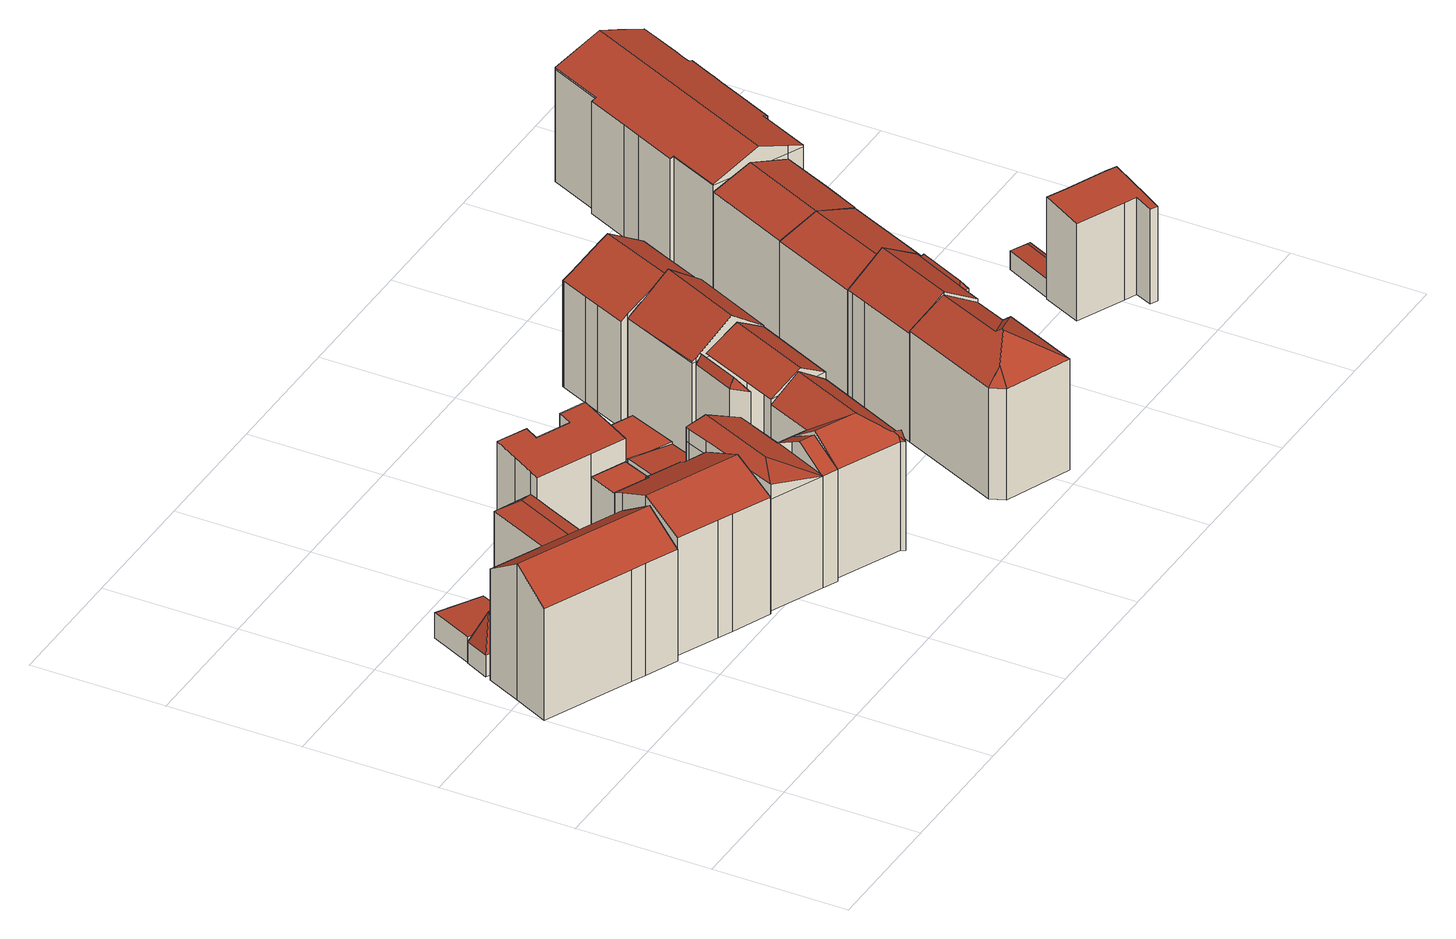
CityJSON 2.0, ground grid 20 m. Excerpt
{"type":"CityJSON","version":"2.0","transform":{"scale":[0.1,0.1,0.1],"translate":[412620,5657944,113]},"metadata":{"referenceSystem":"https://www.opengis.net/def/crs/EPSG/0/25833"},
"CityObjects":{
"building1":{"type":"Building","attributes":{"Dachtyp_tdc":"tdcFreeFormRoof","Gemeindeschluessel":14612000,"Dachneigung":69.16,"QualitaetDacherkennung":13,"Geometrietyp2DReferenz":"3000","measuredHeight":8.38,"function":"31001_9998","roofType":"5000"},"geometry":[{"type":"Solid","lod":"2","boundaries":[[[[0,1,2,3]],[[1,4,5,2]],[[4,6,7,5]],[[6,0,3,7]],[[8,6,4]],[[9,8,4,1]],[[9,1,0]],[[8,9,0,6]],[[3,2,5,7]]]],"semantics":{"surfaces":[{"type":"WallSurface"},{"type":"RoofSurface"},{"type":"GroundSurface"}],"values":[[0,0,0,0,0,1,1,1,2]]}}]},
"building2":{"type":"Building","attributes":{"Dachtyp_tdc":"tdcPolyFlatRoof","Gemeindeschluessel":14612000,"Dachneigung":5.44,"QualitaetDacherkennung":67,"Geometrietyp2DReferenz":"3000","measuredHeight":4.06,"function":"31001_9998","roofType":"2100"},"geometry":[{"type":"Solid","lod":"2","boundaries":[[[[10,11,12,13]],[[11,14,15,12]],[[14,16,17,15]],[[16,18,19,17]],[[18,10,13,19]],[[18,16,14,11,10]],[[13,12,15,17,19]]]],"semantics":{"surfaces":[{"type":"WallSurface"},{"type":"RoofSurface"},{"type":"GroundSurface"}],"values":[[0,0,0,0,0,1,2]]}}]},
"building3":{"type":"Building","attributes":{"Gemeindeschluessel":14612000,"Geometrietyp2DReferenz":"3000","function":"31001_9998","roofType":"9999"},"children":["building3-1","building3-2","building3-3"]},
"building3-1":{"type":"BuildingPart","attributes":{"Dachtyp_tdc":"tdcHipAndGableRoof","Dachneigung":10.08,"QualitaetDacherkennung":48,"Geometrietyp2DReferenz":"3000","measuredHeight":10.12,"roofType":"5000"},"parents":["building3"],"geometry":[{"type":"MultiSurface","lod":"2","boundaries":[[[20,21,22,23]],[[21,24,25,26,22]],[[27,28,29,30,31]],[[28,32,33,29]],[[32,34,35,33]],[[34,36,37,35]],[[36,38,39,37]],[[38,40,41,39]],[[40,20,23,41]],[[36,34,42]],[[34,32,28,27,43,42]],[[43,24,21,20,40,38,36,42]],[[23,22,26,44,30,29,33,35,37,39,41]]],"semantics":{"surfaces":[{"type":"WallSurface"},{"type":"RoofSurface"},{"type":"GroundSurface"}],"values":[0,0,0,0,0,0,0,0,0,1,1,1,2]}}]},
"building3-2":{"type":"BuildingPart","attributes":{"Dachtyp_tdc":"tdcPolyFlatRoof","Dachneigung":0,"QualitaetDacherkennung":1,"Geometrietyp2DReferenz":"3000","measuredHeight":7.86,"roofType":"1000"},"parents":["building3"],"geometry":[{"type":"MultiSurface","lod":"2","boundaries":[[[45,46,47,48]],[[46,49,50,47]],[[49,51,52,50]],[[51,31,30,52]],[[25,53,54,26]],[[53,25,55,31,51,49,46,45]],[[48,47,50,52,30,44,26,54]]],"semantics":{"surfaces":[{"type":"WallSurface"},{"type":"RoofSurface"},{"type":"GroundSurface"}],"values":[0,0,0,0,0,1,2]}}]},
"building3-3":{"type":"BuildingPart","attributes":{"Dachtyp_tdc":"tdcGableRoof","Dachneigung":34.12,"QualitaetDacherkennung":69,"Geometrietyp2DReferenz":"3000","measuredHeight":21.32,"roofType":"3100"},"parents":["building3"],"geometry":[{"type":"MultiSurface","lod":"2","boundaries":[[[56,57,58,54,53]],[[57,59,60,58]],[[59,61,62,60]],[[61,63,64,62]],[[63,65,66,64]],[[65,67,68,66]],[[67,69,70,68]],[[69,71,45,48,70]],[[67,65,63,61,59,57]],[[57,56,71,69,67]],[[54,58,60,62,64,66,68,70,48]]],"semantics":{"surfaces":[{"type":"WallSurface"},{"type":"RoofSurface"},{"type":"GroundSurface"}],"values":[0,0,0,0,0,0,0,0,1,1,2]}}]},
"building4":{"type":"Building","attributes":{"name":"Projekttheater","Dachtyp_tdc":"tdcGableRoof","Gemeindeschluessel":14612000,"Dachneigung":24.97,"QualitaetDacherkennung":77,"Geometrietyp2DReferenz":"3000","measuredHeight":21.52,"function":"31001_3032","roofType":"3100"},"geometry":[{"type":"Solid","lod":"2","boundaries":[[[[72,73,74,75]],[[73,76,77,74]],[[76,78,79,77]],[[78,80,81,79]],[[80,82,83,81]],[[82,84,85,83]],[[84,86,87,85]],[[86,88,89,87]],[[88,90,91,89]],[[90,92,93,91]],[[92,94,95,93]],[[94,96,97,95]],[[96,98,99,97]],[[98,100,101,99]],[[100,72,75,101]],[[96,94,92,90,88,86,84,82,80,78,76]],[[76,73,72,100,98,96]],[[75,74,77,79,81,83,85,87,89,91,93,95,97,99,101]]]],"semantics":{"surfaces":[{"type":"WallSurface"},{"type":"RoofSurface"},{"type":"GroundSurface"}],"values":[[0,0,0,0,0,0,0,0,0,0,0,0,0,0,0,1,1,2]]}}]},
"building5":{"type":"Building","attributes":{"Dachtyp_tdc":"tdcPolyFlatRoof","Gemeindeschluessel":14612000,"Dachneigung":5.28,"QualitaetDacherkennung":58,"Geometrietyp2DReferenz":"3000","measuredHeight":3.65,"function":"31001_9998","roofType":"2100"},"geometry":[{"type":"Solid","lod":"2","boundaries":[[[[102,103,104,105]],[[103,106,107,104]],[[106,108,109,107]],[[108,102,105,109]],[[108,106,103,102]],[[105,104,107,109]]]],"semantics":{"surfaces":[{"type":"WallSurface"},{"type":"RoofSurface"},{"type":"GroundSurface"}],"values":[[0,0,0,0,1,2]]}}]},
"building6":{"type":"Building","attributes":{"Dachtyp_tdc":"tdcPolyFlatRoof","Gemeindeschluessel":14612000,"Dachneigung":0,"QualitaetDacherkennung":0,"Geometrietyp2DReferenz":"3000","BezugspunktDach":"2000","measuredHeight":7.88,"function":"31001_9998"},"geometry":[{"type":"MultiSurface","lod":"2","boundaries":[[[110,111,112,113,114,115]],[[115,114,116,117]],[[114,113,118,116]],[[113,112,119,118]],[[112,111,120,119]],[[111,110,121,120]],[[110,115,117,121]],[[117,116,118,119,120,121]]],"semantics":{"surfaces":[{"type":"RoofSurface"},{"type":"WallSurface"},{"type":"GroundSurface"}],"values":[0,1,1,1,1,1,1,2]}}]},
"building7":{"type":"Building","attributes":{"Gemeindeschluessel":14612000,"Geometrietyp2DReferenz":"3000","function":"31001_9998","roofType":"9999"},"children":["building7-1","building7-2"]},
"building7-1":{"type":"BuildingPart","attributes":{"Dachtyp_tdc":"tdcHipAndGableRoof","Dachneigung":26.04,"QualitaetDacherkennung":41,"Geometrietyp2DReferenz":"3000","measuredHeight":20.35,"roofType":"5000"},"parents":["building7"],"geometry":[{"type":"MultiSurface","lod":"2","boundaries":[[[122,123,124,125]],[[122,126,127,123]],[[126,128,129,127]],[[128,130,131,129]],[[130,132,133,131]],[[132,134,135,133]],[[136,137,138]],[[137,139,140,141,132,142,138]],[[143,144,145,136,138,142]],[[122,136,145,126]],[[126,145,144,128]],[[128,144,143,130]],[[130,143,142,132]],[[132,141,134]],[[125,137,136,122]],[[135,124,123,127,129,131,133]]],"semantics":{"surfaces":[{"type":"WallSurface"},{"type":"RoofSurface"},{"type":"GroundSurface"}],"values":[0,0,0,0,0,0,1,1,1,0,0,0,0,0,0,2]}}]},
"building7-2":{"type":"BuildingPart","attributes":{"Dachtyp_tdc":"tdcGableRoof","Dachneigung":29.39,"QualitaetDacherkennung":68,"Geometrietyp2DReferenz":"3000","measuredHeight":20.28,"roofType":"3100"},"parents":["building7"],"geometry":[{"type":"MultiSurface","lod":"2","boundaries":[[[134,146,147,135]],[[146,148,149,147]],[[148,125,124,149]],[[148,146,150]],[[146,134,151,140,152,150]],[[125,148,150,152,139,153]],[[135,147,149,124]]],"semantics":{"surfaces":[{"type":"WallSurface"},{"type":"RoofSurface"},{"type":"GroundSurface"}],"values":[0,0,0,0,1,1,2]}}]},
"building8":{"type":"Building","attributes":{"Dachtyp_tdc":"tdcPolyFlatRoof","Gemeindeschluessel":14612000,"Dachneigung":0,"QualitaetDacherkennung":75,"Geometrietyp2DReferenz":"3000","measuredHeight":8.15,"function":"31001_9998","roofType":"1000"},"geometry":[{"type":"Solid","lod":"2","boundaries":[[[[154,155,156,116]],[[155,157,158,156]],[[157,159,160,158]],[[159,161,162,160]],[[161,163,164,162]],[[163,165,118,164]],[[165,154,116,118]],[[165,163,161,159,157,155,154]],[[116,156,158,160,162,164,118]]]],"semantics":{"surfaces":[{"type":"WallSurface"},{"type":"RoofSurface"},{"type":"GroundSurface"}],"values":[[0,0,0,0,0,0,0,1,2]]}}]},
"building9":{"type":"Building","attributes":{"name":"Projekttheater","Dachtyp_tdc":"tdcPolyFlatRoof","Gemeindeschluessel":14612000,"Dachneigung":8.13,"QualitaetDacherkennung":73,"Geometrietyp2DReferenz":"3000","measuredHeight":13.13,"function":"31001_3032","roofType":"2100"},"geometry":[{"type":"Solid","lod":"2","boundaries":[[[[166,167,168,169]],[[167,170,171,168]],[[170,172,173,171]],[[172,174,175,173]],[[174,176,177,175]],[[176,178,179,177]],[[178,180,181,179]],[[180,182,183,181]],[[182,184,185,183]],[[184,186,187,185]],[[186,188,189,187]],[[188,190,191,189]],[[190,166,169,191]],[[190,188,186,184,182,180,178,176,174,172,170,167,166]],[[169,168,171,173,175,177,179,181,183,185,187,189,191]]]],"semantics":{"surfaces":[{"type":"WallSurface"},{"type":"RoofSurface"},{"type":"GroundSurface"}],"values":[[0,0,0,0,0,0,0,0,0,0,0,0,0,1,2]]}}]},
"building10":{"type":"Building","attributes":{"Dachtyp_tdc":"tdcFreeFormRoof","Gemeindeschluessel":14612000,"Dachneigung":36.13,"QualitaetDacherkennung":25,"Geometrietyp2DReferenz":"3000","measuredHeight":20.53,"function":"31001_9998","roofType":"5000"},"geometry":[{"type":"Solid","lod":"2","boundaries":[[[[192,193,194,195]],[[193,196,197,194]],[[196,198,199,197]],[[198,200,201,199]],[[200,148,202,201]],[[148,146,203,202]],[[146,204,205,203]],[[204,206,207,205]],[[206,192,195,207]],[[208,209,206,204]],[[210,211,208,204,146]],[[210,146,148]],[[212,213,214,211,210,148,200]],[[212,200,198]],[[213,212,198,196]],[[214,213,196,193]],[[209,208,211,214,193,192]],[[209,192,206]],[[195,194,197,199,201,202,203,205,207]]]],"semantics":{"surfaces":[{"type":"WallSurface"},{"type":"RoofSurface"},{"type":"GroundSurface"}],"values":[[0,0,0,0,0,0,0,0,0,1,1,0,1,1,1,1,1,0,2]]}}]},
"building11":{"type":"Building","attributes":{"Dachtyp_tdc":"tdcPolyFlatRoof","Gemeindeschluessel":14612000,"Dachneigung":4.58,"QualitaetDacherkennung":69,"Geometrietyp2DReferenz":"3000","measuredHeight":8.2,"function":"31001_9998","roofType":"2100"},"geometry":[{"type":"Solid","lod":"2","boundaries":[[[[215,216,217,218]],[[216,219,220,217]],[[219,221,222,220]],[[221,215,218,222]],[[221,219,216,215]],[[218,217,220,222]]]],"semantics":{"surfaces":[{"type":"WallSurface"},{"type":"RoofSurface"},{"type":"GroundSurface"}],"values":[[0,0,0,0,1,2]]}}]},
"building12":{"type":"Building","attributes":{"Dachtyp_tdc":"tdcPolyFlatRoof","Gemeindeschluessel":14612000,"Dachneigung":0,"QualitaetDacherkennung":40,"Geometrietyp2DReferenz":"3000","measuredHeight":7.78,"function":"31001_9998","roofType":"1000"},"geometry":[{"type":"Solid","lod":"2","boundaries":[[[[223,224,225,226]],[[224,227,228,225]],[[227,229,230,228]],[[229,231,232,230]],[[231,233,234,232]],[[233,235,236,234]],[[235,223,226,236]],[[235,233,231,229,227,224,223]],[[226,225,228,230,232,234,236]]]],"semantics":{"surfaces":[{"type":"WallSurface"},{"type":"RoofSurface"},{"type":"GroundSurface"}],"values":[[0,0,0,0,0,0,0,1,2]]}}]},
"building13":{"type":"Building","attributes":{"Gemeindeschluessel":14612000,"Geometrietyp2DReferenz":"3000","function":"31001_9998","roofType":"9999"},"children":["building13-1","building13-2"]},
"building13-1":{"type":"BuildingPart","attributes":{"Dachtyp_tdc":"tdcGableRoof","Dachneigung":28.65,"QualitaetDacherkennung":67,"Geometrietyp2DReferenz":"3000","measuredHeight":20.26,"roofType":"3100"},"parents":["building13"],"geometry":[{"type":"MultiSurface","lod":"2","boundaries":[[[237,238,239,240]],[[238,241,242,239]],[[243,237,240,244,245]],[[241,238,246]],[[237,243,247]],[[238,237,247,246]],[[243,241,246,247]],[[240,239,242,248,244]]],"semantics":{"surfaces":[{"type":"WallSurface"},{"type":"RoofSurface"},{"type":"GroundSurface"}],"values":[0,0,0,0,0,1,1,2]}}]},
"building13-2":{"type":"BuildingPart","attributes":{"Dachtyp_tdc":"tdcFreeFormRoof","Dachneigung":58.07,"QualitaetDacherkennung":12,"Geometrietyp2DReferenz":"3000","measuredHeight":17.72,"roofType":"5000"},"parents":["building13"],"geometry":[{"type":"MultiSurface","lod":"2","boundaries":[[[249,250,251,248]],[[250,252,253,251]],[[252,245,244,253]],[[254,245,252]],[[255,254,252,250]],[[255,250,249]],[[254,255,249,245]],[[248,251,253,244]]],"semantics":{"surfaces":[{"type":"WallSurface"},{"type":"RoofSurface"},{"type":"GroundSurface"}],"values":[0,0,0,0,1,1,1,2]}}]},
"building14":{"type":"Building","attributes":{"Dachtyp_tdc":"tdcGableRoof","Gemeindeschluessel":14612000,"Dachneigung":36.38,"QualitaetDacherkennung":70,"Geometrietyp2DReferenz":"3000","measuredHeight":21.59,"function":"31001_9998","roofType":"3100"},"geometry":[{"type":"Solid","lod":"2","boundaries":[[[[256,257,258,259]],[[257,260,261,258]],[[260,262,263,261]],[[262,264,265,263]],[[264,256,259,265]],[[266,267,268,269,256]],[[270,269,268,271]],[[260,271,268,267,262]],[[257,270,271,260]],[[256,269,270,257]],[[262,267,266,264]],[[264,266,256]],[[259,258,261,263,265]]]],"semantics":{"surfaces":[{"type":"WallSurface"},{"type":"RoofSurface"},{"type":"GroundSurface"}],"values":[[0,0,0,0,0,1,1,0,0,0,0,0,2]]}}]},
"building15":{"type":"Building","attributes":{"Dachtyp_tdc":"tdcFreeFormRoof","Gemeindeschluessel":14612000,"Dachneigung":32.93,"QualitaetDacherkennung":43,"Geometrietyp2DReferenz":"3000","measuredHeight":21.32,"function":"31001_9998","roofType":"5000"},"geometry":[{"type":"Solid","lod":"2","boundaries":[[[[272,273,274,275]],[[273,276,277,274]],[[278,279,273,272]],[[280,278,272,281]],[[280,281,282]],[[283,284,279,278,280,282,285]],[[283,285,286]],[[284,283,286,276]],[[279,284,276,273]],[[277,287,288,289,290,275,274]],[[276,286,287,277]],[[286,285,288,287]],[[285,282,289,288]],[[282,281,290,289]],[[281,272,275,290]]]],"semantics":{"surfaces":[{"type":"WallSurface"},{"type":"RoofSurface"},{"type":"GroundSurface"}],"values":[[0,0,1,1,0,1,1,1,1,2,0,0,0,0,0]]}}]},
"building16":{"type":"Building","attributes":{"Dachtyp_tdc":"tdcGableRoof","Gemeindeschluessel":14612000,"Dachneigung":30.18,"QualitaetDacherkennung":78,"Geometrietyp2DReferenz":"3000","measuredHeight":20.91,"function":"31001_9998","roofType":"3100"},"geometry":[{"type":"Solid","lod":"2","boundaries":[[[[291,292,293,294]],[[292,295,296,293]],[[295,297,298,296]],[[297,299,300,298]],[[299,301,302,300]],[[301,303,304,302]],[[303,305,306,304]],[[305,307,308,306]],[[307,309,310,308]],[[309,311,312,310]],[[311,313,314,312]],[[313,315,316,314]],[[315,317,318,316]],[[317,291,294,318]],[[313,311,309,307,305,303,301,299,297,295]],[[295,292,291,317,315,313]],[[294,293,296,298,300,302,304,306,308,310,312,314,316,318]]]],"semantics":{"surfaces":[{"type":"WallSurface"},{"type":"RoofSurface"},{"type":"GroundSurface"}],"values":[[0,0,0,0,0,0,0,0,0,0,0,0,0,0,1,1,2]]}}]},
"building17":{"type":"Building","attributes":{"Gemeindeschluessel":14612000,"Geometrietyp2DReferenz":"3000","function":"31001_9998","roofType":"9999"},"children":["building17-1","building17-2"]},
"building17-1":{"type":"BuildingPart","attributes":{"Dachtyp_tdc":"tdcFreeFormRoof","Dachneigung":55.85,"QualitaetDacherkennung":13,"Geometrietyp2DReferenz":"3000","measuredHeight":17.9,"roofType":"5000"},"parents":["building17"],"geometry":[{"type":"MultiSurface","lod":"2","boundaries":[[[319,320,321,322]],[[320,323,324,321]],[[323,325,326,324]],[[325,327,328,326]],[[327,329,330,328]],[[329,331,332,330]],[[331,333,334,332]],[[335,333,331]],[[331,329,327,325,323,336,335]],[[323,320,319,336]],[[319,333,335,336]],[[334,322,321,324,326,328,330,332]]],"semantics":{"surfaces":[{"type":"WallSurface"},{"type":"RoofSurface"},{"type":"GroundSurface"}],"values":[0,0,0,0,0,0,0,1,1,1,1,2]}}]},
"building17-2":{"type":"BuildingPart","attributes":{"Dachtyp_tdc":"tdcGableRoof","Dachneigung":37.84,"QualitaetDacherkennung":53,"Geometrietyp2DReferenz":"3000","measuredHeight":21.2,"roofType":"3100"},"parents":["building17"],"geometry":[{"type":"MultiSurface","lod":"2","boundaries":[[[337,338,339,290]],[[338,340,289,339]],[[340,341,342,289]],[[341,343,344,342]],[[343,345,346,344]],[[345,347,348,346]],[[347,349,319,322,348]],[[350,337,290,334,333]],[[347,345,343,341,340,338]],[[338,337,350,349,347]],[[290,339,289,342,344,346,348,322,334]]],"semantics":{"surfaces":[{"type":"WallSurface"},{"type":"RoofSurface"},{"type":"GroundSurface"}],"values":[0,0,0,0,0,0,0,0,1,1,2]}}]},
"building18":{"type":"Building","attributes":{"Dachtyp_tdc":"tdcGableRoof","Gemeindeschluessel":14612000,"Dachneigung":19.15,"QualitaetDacherkennung":73,"Geometrietyp2DReferenz":"3000","measuredHeight":18.89,"function":"31001_9998","roofType":"3100"},"geometry":[{"type":"Solid","lod":"2","boundaries":[[[[351,352,353,354]],[[352,355,356,353]],[[355,357,358,356]],[[357,359,360,358]],[[359,361,362,360]],[[361,363,364,362]],[[363,351,354,364]],[[359,357,355,352,351]],[[351,363,361,359]],[[354,353,356,358,360,362,364]]]],"semantics":{"surfaces":[{"type":"WallSurface"},{"type":"RoofSurface"},{"type":"GroundSurface"}],"values":[[0,0,0,0,0,0,0,1,1,2]]}}]},
"building19":{"type":"Building","attributes":{"Dachtyp_tdc":"tdcPolyFlatRoof","Gemeindeschluessel":14612000,"Dachneigung":0,"QualitaetDacherkennung":66,"Geometrietyp2DReferenz":"3000","measuredHeight":3.54,"function":"31001_9998","roofType":"1000"},"geometry":[{"type":"Solid","lod":"2","boundaries":[[[[365,366,367,368]],[[366,369,370,367]],[[369,371,372,370]],[[371,373,374,372]],[[373,375,376,374]],[[375,365,368,376]],[[375,373,371,369,366,365]],[[368,367,370,372,374,376]]]],"semantics":{"surfaces":[{"type":"WallSurface"},{"type":"RoofSurface"},{"type":"GroundSurface"}],"values":[[0,0,0,0,0,0,1,2]]}}]},
"building20":{"type":"Building","attributes":{"Dachtyp_tdc":"tdcPolyFlatRoof","Gemeindeschluessel":14612000,"Dachneigung":0,"QualitaetDacherkennung":67,"Geometrietyp2DReferenz":"3000","measuredHeight":3.73,"function":"31001_9998","roofType":"1000"},"geometry":[{"type":"Solid","lod":"2","boundaries":[[[[377,378,379,380]],[[378,381,382,379]],[[381,383,384,382]],[[383,375,385,384]],[[375,386,387,385]],[[386,388,389,387]],[[388,377,380,389]],[[388,386,375,383,381,378,377]],[[380,379,382,384,385,387,389]]]],"semantics":{"surfaces":[{"type":"WallSurface"},{"type":"RoofSurface"},{"type":"GroundSurface"}],"values":[[0,0,0,0,0,0,0,1,2]]}}]},
"building21":{"type":"Building","attributes":{"Dachtyp_tdc":"tdcPolyFlatRoof","Gemeindeschluessel":14612000,"Dachneigung":0,"QualitaetDacherkennung":72,"Geometrietyp2DReferenz":"3000","measuredHeight":3.6,"function":"31001_9998","roofType":"1000"},"geometry":[{"type":"Solid","lod":"2","boundaries":[[[[375,373,374,376]],[[373,390,391,374]],[[390,386,392,391]],[[386,375,376,392]],[[386,390,373,375]],[[376,374,391,392]]]],"semantics":{"surfaces":[{"type":"WallSurface"},{"type":"RoofSurface"},{"type":"GroundSurface"}],"values":[[0,0,0,0,1,2]]}}]},
"building22":{"type":"Building","attributes":{"Dachtyp_tdc":"tdcPolyFlatRoof","Gemeindeschluessel":14612000,"Dachneigung":3.22,"QualitaetDacherkennung":56,"Geometrietyp2DReferenz":"3000","measuredHeight":3.61,"function":"31001_9998","roofType":"2100"},"geometry":[{"type":"Solid","lod":"2","boundaries":[[[[393,394,395,396]],[[394,397,398,395]],[[397,399,400,398]],[[399,401,402,400]],[[401,403,404,402]],[[403,405,406,404]],[[405,407,408,406]],[[407,393,396,408]],[[407,405,403,401,399,397,394,393]],[[396,395,398,400,402,404,406,408]]]],"semantics":{"surfaces":[{"type":"WallSurface"},{"type":"RoofSurface"},{"type":"GroundSurface"}],"values":[[0,0,0,0,0,0,0,0,1,2]]}}]},
"building23":{"type":"Building","attributes":{"Dachtyp_tdc":"tdcPolyFlatRoof","Gemeindeschluessel":14612000,"Dachneigung":2.94,"QualitaetDacherkennung":60,"Geometrietyp2DReferenz":"3000","measuredHeight":3.34,"function":"31001_9998","roofType":"2100"},"geometry":[{"type":"Solid","lod":"2","boundaries":[[[[399,409,410,400]],[[409,411,412,410]],[[411,401,402,412]],[[401,399,400,402]],[[401,411,409,399]],[[400,410,412,402]]]],"semantics":{"surfaces":[{"type":"WallSurface"},{"type":"RoofSurface"},{"type":"GroundSurface"}],"values":[[0,0,0,0,1,2]]}}]},
"building24":{"type":"Building","attributes":{"Dachtyp_tdc":"tdcGableRoof","Gemeindeschluessel":14612000,"Dachneigung":18.68,"QualitaetDacherkennung":66,"Geometrietyp2DReferenz":"3000","measuredHeight":18.87,"function":"31001_9998","roofType":"3100"},"geometry":[{"type":"Solid","lod":"2","boundaries":[[[[413,351,414,415]],[[351,416,417,414]],[[416,418,419,417]],[[418,420,421,419]],[[420,422,423,421]],[[422,424,425,423]],[[424,413,415,425]],[[420,418,416,351]],[[351,413,424,422,420]],[[415,414,417,419,421,423,425]]]],"semantics":{"surfaces":[{"type":"WallSurface"},{"type":"RoofSurface"},{"type":"GroundSurface"}],"values":[[0,0,0,0,0,0,0,1,1,2]]}}]},
"building25":{"type":"Building","attributes":{"Dachtyp_tdc":"tdcPolyFlatRoof","Gemeindeschluessel":14612000,"Dachneigung":3.17,"QualitaetDacherkennung":62,"Geometrietyp2DReferenz":"3000","measuredHeight":4.05,"function":"31001_9998","roofType":"2100"},"geometry":[{"type":"Solid","lod":"2","boundaries":[[[[426,427,428,429]],[[427,430,431,428]],[[430,432,433,431]],[[432,426,429,433]],[[432,430,427,426]],[[429,428,431,433]]]],"semantics":{"surfaces":[{"type":"WallSurface"},{"type":"RoofSurface"},{"type":"GroundSurface"}],"values":[[0,0,0,0,1,2]]}}]},
"building26":{"type":"Building","attributes":{"Dachtyp_tdc":"tdcPolyFlatRoof","Gemeindeschluessel":14612000,"Dachneigung":7.73,"QualitaetDacherkennung":39,"Geometrietyp2DReferenz":"3000","measuredHeight":16.02,"function":"31001_9998","roofType":"2100"},"geometry":[{"type":"Solid","lod":"2","boundaries":[[[[434,435,436,437]],[[435,438,439,436]],[[438,440,441,439]],[[440,442,443,441]],[[442,444,445,443]],[[444,446,447,445]],[[446,448,449,447]],[[448,450,451,449]],[[450,452,453,451]],[[452,454,455,453]],[[454,456,457,455]],[[456,458,459,457]],[[458,434,437,459]],[[458,456,454,452,450,448,446,444,442,440,438,435,434]],[[437,436,439,441,443,445,447,449,451,453,455,457,459]]]],"semantics":{"surfaces":[{"type":"WallSurface"},{"type":"RoofSurface"},{"type":"GroundSurface"}],"values":[[0,0,0,0,0,0,0,0,0,0,0,0,0,1,2]]}}]},
"building27":{"type":"Building","attributes":{"Dachtyp_tdc":"tdcFreeFormRoof","Gemeindeschluessel":14612000,"Dachneigung":38.12,"QualitaetDacherkennung":35,"Geometrietyp2DReferenz":"3000","measuredHeight":4.19,"function":"31001_9998","roofType":"5000"},"geometry":[{"type":"Solid","lod":"2","boundaries":[[[[460,461,462,463]],[[461,464,465,462]],[[464,466,467,465]],[[466,460,463,467]],[[468,469,466,464]],[[468,464,461]],[[469,468,461,460]],[[469,460,466]],[[463,462,465,467]]]],"semantics":{"surfaces":[{"type":"WallSurface"},{"type":"RoofSurface"},{"type":"GroundSurface"}],"values":[[0,0,0,0,1,1,1,0,2]]}}]},
"building28":{"type":"Building","attributes":{"name":"15. Grundschule Dresden","Dachtyp_tdc":"tdcFreeFormRoof","Gemeindeschluessel":14612000,"Dachneigung":21.41,"QualitaetDacherkennung":78,"Geometrietyp2DReferenz":"3000","measuredHeight":20.72,"function":"31001_3021","roofType":"5000"},"geometry":[{"type":"Solid","lod":"2","boundaries":[[[[470,471,472,473]],[[471,474,475,472]],[[474,476,477,475]],[[476,478,479,477]],[[478,480,481,479]],[[480,482,483,481]],[[482,484,485,483]],[[484,486,487,485]],[[486,488,489,487]],[[488,490,491,489]],[[490,492,493,491]],[[492,494,495,493]],[[494,496,497,495]],[[496,498,499,497]],[[498,500,501,499]],[[500,502,503,501]],[[502,504,505,503]],[[504,506,507,505]],[[506,508,423,507]],[[508,509,419,423]],[[509,510,511,419]],[[510,512,513,511]],[[512,470,473,513]],[[514,515,474,471,470,512,516,517,518,519]],[[520,521,522,523,519,518,524,525,526,502,500,498,496,494,492,490,527]],[[486,520,527,488]],[[488,527,490]],[[502,526,504]],[[504,526,525,506]],[[506,525,524,508]],[[508,524,518,517,509]],[[478,514,519,523,480]],[[480,523,522,482]],[[482,522,521,484]],[[484,521,520,486]],[[509,517,516,510]],[[510,516,512]],[[476,515,514,478]],[[474,515,476]],[[473,472,475,477,479,481,483,485,487,489,491,493,495,497,499,501,503,505,507,423,419,511,513]]]],"semantics":{"surfaces":[{"type":"WallSurface"},{"type":"RoofSurface"},{"type":"GroundSurface"}],"values":[[0,0,0,0,0,0,0,0,0,0,0,0,0,0,0,0,0,0,0,0,0,0,0,1,1,0,0,0,0,0,0,0,0,0,0,0,0,0,0,2]]}}]}
},
"vertices":[
[54,466,40],[71,501,40],[71,501,7],[54,466,7],[113,482,40],[113,482,7],[97,446,40],[97,446,7],[105,464,91],[80,475,91],
[71,501,48],[100,565,48],[100,565,8],[71,501,8],[173,532,41],[173,532,8],[144,468,41],[144,468,8],[113,482,44],[113,482,8],
[276,430,103],[257,387,103],[257,387,7],[276,430,7],[255,383,103],[255,383,85],[255,383,7],[200,409,101],[202,413,101],[202,413,7],[200,409,7],[200,409,85],[221,455,101],[221,455,7],[273,569,101],[273,569,7],[327,544,103],[327,544,7],[322,532,103],[322,532,7],[311,509,103],[311,509,7],[303,545,108],[234,393,108],[234,393,7],
[124,424,85],[132,444,85],[132,444,7],[124,424,7],[178,424,85],[178,424,7],[176,420,85],[176,420,7],[249,368,85],[249,368,7],[234,393,85],
[249,368,181],[225,316,220],[225,316,7],[202,263,182],[202,263,7],[154,284,182],[154,284,7],[133,294,182],[133,294,7],[1,352,182],[1,352,7],[26,405,220],[26,405,7],[50,457,181],[50,457,7],[124,424,181],
[262,236,200],[202,263,200],[202,263,16],[262,236,16],[229,324,231],[229,324,16],[249,368,209],[249,368,16],[255,383,201],[255,383,16],[306,360,201],[306,360,16],[309,366,198],[309,366,16],[318,362,198],[318,362,16],[340,352,198],[340,352,16],[361,343,198],[361,343,16],[358,337,201],[358,337,16],[393,322,201],[393,322,16],[368,263,231],[368,263,16],[342,201,199],[342,201,16],[284,226,200],[284,226,16],
[311,509,56],[343,495,53],[343,495,20],[311,509,20],[307,416,53],[307,416,20],[276,430,56],[276,430,20],
[361,343,98],[358,337,98],[393,322,98],[406,354,98],[351,378,98],[340,352,98],[351,378,19],[340,352,19],[406,354,19],[393,322,19],[358,337,19],[361,343,19],
[342,201,196],[342,201,21],[420,166,21],[420,166,196],[393,322,196],[393,322,21],[406,354,196],[406,354,21],[409,360,196],[409,360,21],[490,323,196],[490,323,21],[460,254,196],[460,254,21],[342,201,219],[420,166,197],[389,233,224],[421,168,197],[459,252,197],[460,254,197],[438,347,224],[409,360,218],[406,354,218],[393,322,219],
[482,244,196],[482,244,21],[443,156,196],[443,156,21],[463,201,224],[459,253,196],[441,211,224],[421,167,196],
[351,378,100],[403,496,100],[403,496,19],[455,473,100],[455,473,19],[453,469,100],[453,469,19],[423,395,100],[423,395,19],[409,360,100],[409,360,19],[406,354,100],
[455,473,136],[403,496,136],[403,496,17],[455,473,17],[322,532,136],[322,532,17],[327,544,138],[327,544,17],[340,574,143],[340,574,17],[356,609,148],[356,609,17],[400,589,148],[400,589,17],[391,570,145],[391,570,17],[442,548,145],[442,548,17],[450,567,148],[450,567,17],[489,550,148],[489,550,17],[484,538,146],[484,538,17],[461,486,138],[461,486,17],
[619,267,196],[557,131,196],[557,131,26],[619,267,26],[562,126,196],[562,126,26],[540,108,196],[540,108,26],[537,114,196],[537,114,26],[443,156,26],[482,244,26],[505,234,196],[505,234,26],[534,302,196],[534,302,26],[528,174,228],[576,284,229],[462,200,231],[523,172,231],[542,120,201],[541,127,206],[540,128,206],
[453,469,107],[518,438,101],[518,438,25],[453,469,25],[489,364,101],[489,364,25],[423,395,107],[423,395,25],
[453,469,104],[455,473,104],[455,473,26],[453,469,26],[461,486,104],[461,486,26],[484,538,104],[484,538,26],[513,527,104],[513,527,26],[548,512,104],[548,512,26],[518,438,104],[518,438,26],
[674,387,207],[619,267,207],[619,267,29],[674,387,29],[534,302,204],[534,302,29],[589,427,204],[589,427,29],[589,427,193],[580,283,232],[635,405,232],[551,341,29],
[551,341,193],[545,368,193],[545,368,29],[574,433,193],[574,433,29],[582,430,206],[554,367,206],
[621,558,197],[732,509,197],[732,509,30],[621,558,30],[674,387,197],[674,387,30],[574,433,197],[574,433,30],[569,436,197],[569,436,30],[569,436,199],[574,433,203],[627,409,246],[682,531,246],[732,509,207],[674,387,209],
[837,123,203],[849,118,203],[849,118,29],[837,123,29],[799,5,203],[799,5,29],[765,95,238],[768,87,242],[808,195,238],[858,171,203],[759,218,203],[721,66,220],[767,85,242],[691,66,203],[700,45,203],[700,45,29],[691,66,29],[759,218,29],[858,171,29],
[751,552,203],[732,509,203],[732,509,31],[751,552,31],[678,532,240],[678,532,31],[621,558,204],[621,558,31],[610,562,197],[610,562,31],[629,606,197],[629,606,31],[639,629,197],[639,629,31],[657,670,197],[657,670,31],[659,673,197],[659,673,31],[671,667,205],[671,667,31],[715,648,233],[715,648,31],[726,643,240],[726,643,31],[780,619,203],[780,619,31],[760,574,203],[760,574,31],
[913,290,197],[922,286,197],[922,286,29],[913,290,29],[927,284,197],[927,284,29],[921,273,197],[921,273,29],[911,250,197],[911,250,29],[906,240,197],[906,240,29],[888,200,197],[888,200,29],[874,206,197],[874,206,29],[884,210,208],[917,281,208],
[858,171,208],[809,194,241],[809,194,29],[759,218,198],[797,304,198],[797,304,29],[807,327,198],[807,327,29],[811,336,198],[811,336,29],[862,313,241],[862,313,29],[913,290,208],[874,206,208],
[924,442,220],[981,416,198],[981,416,31],[924,442,31],[936,315,198],[936,315,31],[922,286,199],[922,286,31],[866,312,220],[866,312,31],[811,336,197],[811,336,31],[869,467,197],[869,467,31],
[906,240,68],[911,250,68],[911,250,32],[906,240,32],[921,273,68],[921,273,32],[927,284,68],[927,284,32],[971,265,68],[971,265,32],[950,221,68],[950,221,32],
[973,145,68],[941,160,68],[941,160,30],[973,145,30],[948,175,68],[948,175,30],[932,181,68],[932,181,30],[950,221,30],[996,200,68],[996,200,30],[979,160,68],[979,160,30],
[1015,245,68],[1015,245,32],[996,200,32],
[927,284,70],[922,286,70],[922,286,34],[927,284,34],[936,315,68],[936,315,34],[953,307,68],[953,307,34],[1027,274,68],[1027,274,34],[1022,259,69],[1022,259,34],[1015,245,70],[1015,245,34],[971,265,70],[971,265,34],
[960,323,67],[960,323,34],[1033,289,67],[1033,289,34],
[981,416,199],[924,442,32],[981,416,32],[869,467,198],[869,467,32],[928,595,198],[928,595,32],[982,570,220],[982,570,32],[1039,544,199],[1039,544,32],[1007,472,199],[1007,472,32],
[1007,472,75],[1077,440,71],[1077,440,34],[1007,472,34],[1051,384,71],[1051,384,34],[981,416,75],[981,416,34],
[1179,88,181],[1190,114,185],[1190,114,33],[1179,88,33],[1172,122,185],[1172,122,33],[1100,154,185],[1100,154,33],[1126,212,193],[1126,212,33],[1156,198,193],[1156,198,33],[1198,180,193],[1198,180,33],[1216,172,193],[1216,172,33],[1231,165,193],[1231,165,33],[1214,131,188],[1214,131,33],[1203,109,185],[1203,109,33],[1197,97,183],[1197,97,33],[1190,83,181],[1190,83,33],
[1126,212,65],[1160,283,65],[1160,283,36],[1126,212,36],[1190,270,65],[1190,270,36],[1156,198,65],[1156,198,36],[1168,262,78],[1141,205,78],
[984,735,208],[997,762,208],[997,762,32],[984,735,32],[1025,825,208],[1025,825,32],[1032,822,208],[1032,822,32],[1068,901,208],[1068,901,32],[1161,859,208],[1161,859,32],[1201,841,208],[1201,841,32],[1175,782,208],[1175,782,32],[1168,768,208],[1168,768,32],[1163,756,208],[1163,756,32],[1169,754,208],[1169,754,32],[1162,738,208],[1162,738,32],[1153,720,208],[1153,720,32],[1151,714,208],[1151,714,32],[1142,696,208],[1142,696,32],[1130,669,208],[1130,669,32],[1102,608,208],[1102,608,32],[1096,611,208],[1096,611,32],[1061,534,208],[1061,534,32],[1039,544,208],[928,595,208],[962,671,208],[962,671,32],[956,673,208],[956,673,32],[1068,901,211],[1032,822,211],[962,671,210],[928,595,210],[995,564,239],[1134,871,239],[1168,768,210],[1175,782,210],[1201,841,210],[1161,859,228],[1039,544,220],[1061,534,211],[1096,611,211],[1163,756,210]
]}
